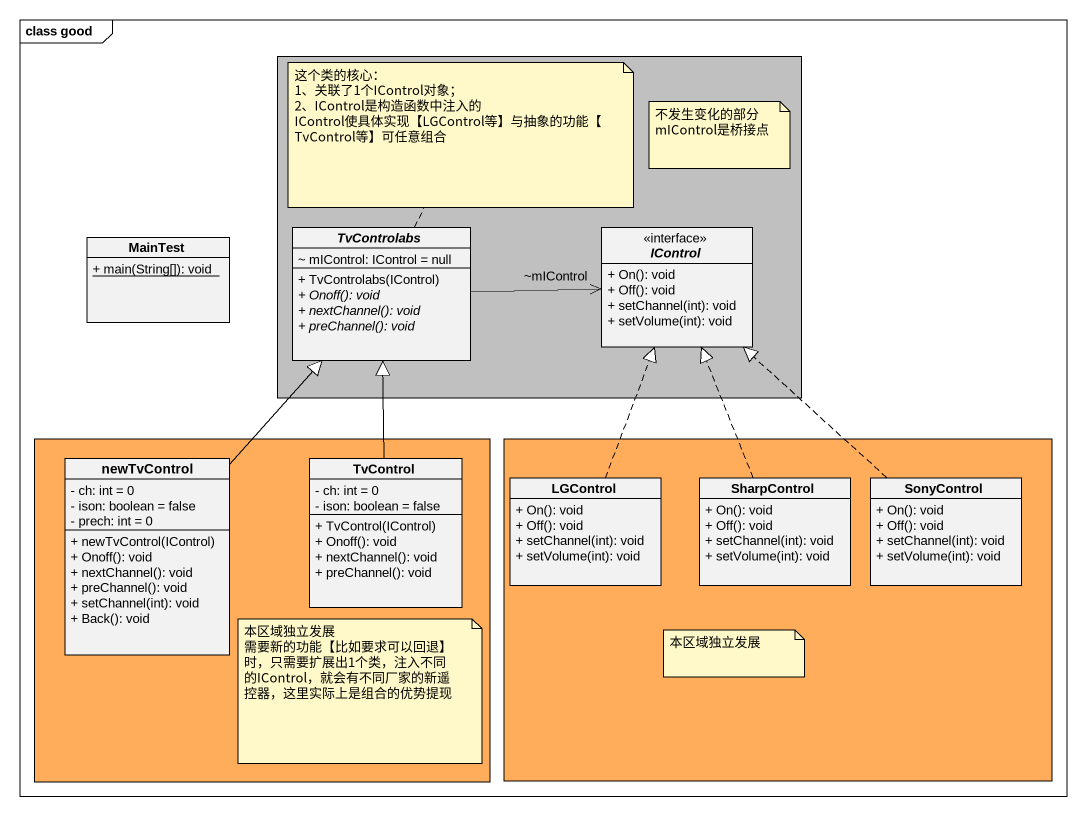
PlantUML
@startuml
mainframe class good
hide circle
hide empty members
skinparam classAttributeIconSize 0
rectangle " " as rectangle1 #C0C0C0 {
  abstract class TvControlabs {
    ~ mIControl: IControl = null
    + TvControlabs(IControl)
    {abstract} + Onoff(): void
    {abstract} + nextChannel(): void
    {abstract} + preChannel(): void
  }
  interface IControl {
    + On(): void
    + Off(): void
    + setChannel(int): void
    + setVolume(int): void
  }
}
class MainTest {
  {static} + main(String[]): void
}
rectangle " " as rectangle2 #FFAD5B {
  class newTvControl {
    - ch: int = 0
    - ison: boolean = false
    - prech: int = 0
    + newTvControl(IControl)
    + Onoff(): void
    + nextChannel(): void
    + preChannel(): void
    + setChannel(int): void
    + Back(): void
  }
  class TvControl {
    - ch: int = 0
    - ison: boolean = false
    + TvControl(IControl)
    + Onoff(): void
    + nextChannel(): void
    + preChannel(): void
  }
}
rectangle " " as rectangle3 #FFAD5B {
  class LGControl {
    + On(): void
    + Off(): void
    + setChannel(int): void
    + setVolume(int): void
  }
  class SharpControl {
    + On(): void
    + Off(): void
    + setChannel(int): void
    + setVolume(int): void
  }
  class SonyControl {
    + On(): void
    + Off(): void
    + setChannel(int): void
    + setVolume(int): void
  }
}
TvControlabs -right-> "~mIControl" IControl
newTvControl -up-|> TvControlabs
TvControl -up-|> TvControlabs
LGControl .up.|> IControl
SharpControl .up.|> IControl
SonyControl .up.|> IControl
note top of TvControlabs
  这个类的核心：
  1、关联了1个IControl对象；
  2、IControl是构造函数中注入的
  IControl使具体实现【LGControl等】与抽象的功能【TvControl等】可任意组合
end note
note as N2
  不发生变化的部分
  mIControl是桥接点
end note
note as N3
  本区域独立发展
  需要新的功能【比如要求可以回退】时，只需要扩展出1个类，注入不同的IControl，就会有不同厂家的新遥控器，这里实际上是组合的优势提现
end note
note as N4
  本区域独立发展
end note
@enduml
